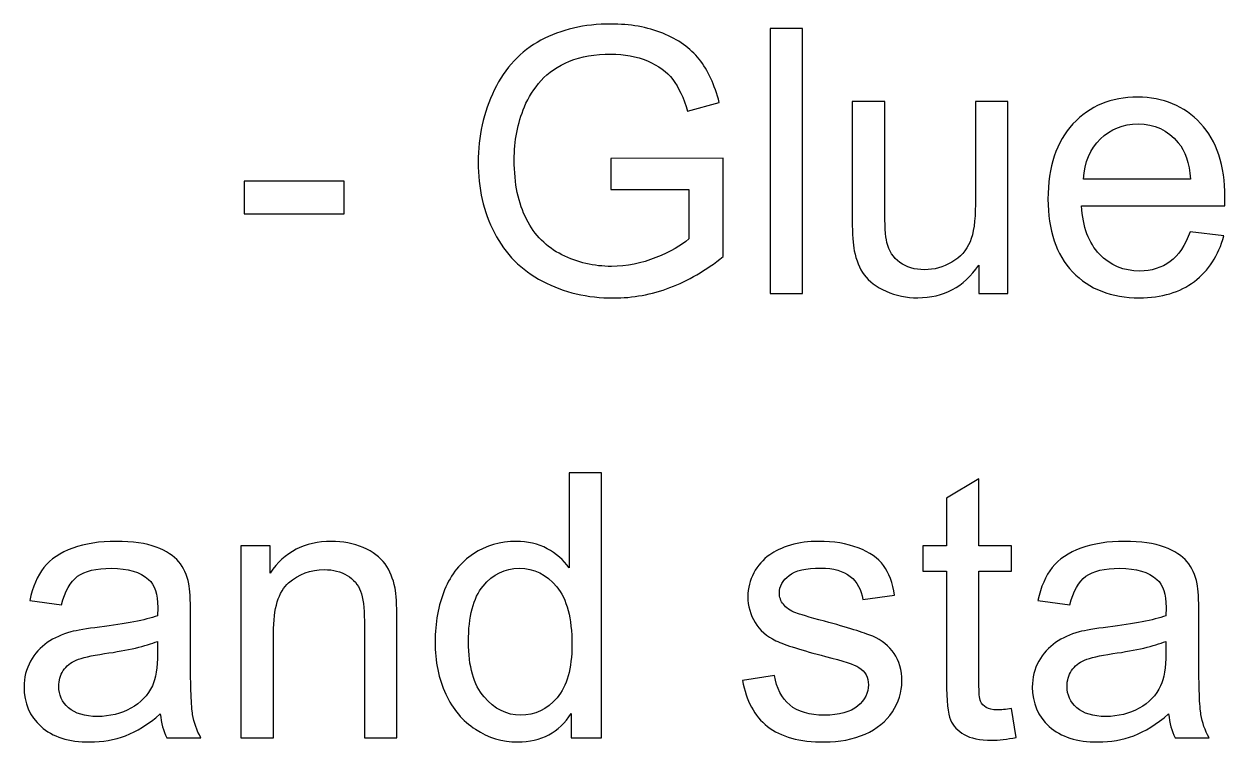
# Model space of a CAD drawing. Header units: centimetres. Extents: x -233 to -82, y 123 to 153.
# Drawn here: x -169.544 to -168.4, y 147.439 to 148.123 of the extents above; entities that cross this region are included whole.
import ezdxf

# ---------------------------------------------------------------- set-up
doc = ezdxf.new("R2010")
doc.units = ezdxf.units.CM
doc.header["$MEASUREMENT"] = 0
doc.layers.add('layer 1', color=7, linetype='Continuous')

msp = doc.modelspace()

# ---------------------------------------------------------------- linework, layer by layer
at = {"layer": 'layer 1'}
for points, knots in [([(-168.98497, 147.96495), (-168.98497, 147.96495), (-168.98497, 147.99465), (-168.98497, 147.99465), (-168.98497, 147.99465), (-168.98497, 147.99465), (-168.87797, 147.99475), (-168.87797, 147.99475), (-168.87797, 147.99475), (-168.87797, 147.99475), (-168.87797, 147.90105), (-168.87797, 147.90105), (-168.87797, 147.90105), (-168.89447, 147.88795), (-168.91137, 147.87815), (-168.92877, 147.87155), (-168.92877, 147.87155), (-168.94627, 147.86495), (-168.96417, 147.86165), (-168.98257, 147.86165), (-168.98257, 147.86165), (-169.00737, 147.86165), (-169.02987, 147.86695), (-169.05017, 147.87765), (-169.05017, 147.87765), (-169.07047, 147.88825), (-169.08577, 147.90355), (-169.09607, 147.92365), (-169.09607, 147.92365), (-169.10637, 147.94375), (-169.11157, 147.96615), (-169.11157, 147.99105), (-169.11157, 147.99105), (-169.11157, 148.01555), (-169.10647, 148.03855), (-169.09617, 148.05985), (-169.09617, 148.05985), (-169.08587, 148.08115), (-169.07107, 148.09695), (-169.05177, 148.10725), (-169.05177, 148.10725), (-169.03247, 148.11755), (-169.01027, 148.12275), (-168.98517, 148.12275), (-168.98517, 148.12275), (-168.96687, 148.12275), (-168.95037, 148.11985), (-168.93557, 148.11395), (-168.93557, 148.11395), (-168.92087, 148.10805), (-168.90927, 148.09975), (-168.90087, 148.08925), (-168.90087, 148.08925), (-168.89257, 148.07865), (-168.88617, 148.06485), (-168.88177, 148.04785), (-168.88177, 148.04785), (-168.88177, 148.04785), (-168.91197, 148.03955), (-168.91197, 148.03955), (-168.91197, 148.03955), (-168.91577, 148.05245), (-168.92047, 148.06255), (-168.92607, 148.06995), (-168.92607, 148.06995), (-168.93167, 148.07725), (-168.93967, 148.08315), (-168.95017, 148.08755), (-168.95017, 148.08755), (-168.96067, 148.09195), (-168.97227, 148.09415), (-168.98497, 148.09415), (-168.98497, 148.09415), (-169.00027, 148.09415), (-169.01347, 148.09185), (-169.02457, 148.08725), (-169.02457, 148.08725), (-169.03567, 148.08255), (-169.04467, 148.07645), (-169.05147, 148.06885), (-169.05147, 148.06885), (-169.05837, 148.06125), (-169.06367, 148.05295), (-169.06747, 148.04385), (-169.06747, 148.04385), (-169.07397, 148.02825), (-169.07717, 148.01135), (-169.07717, 147.99305), (-169.07717, 147.99305), (-169.07717, 147.97055), (-169.07327, 147.95175), (-169.06547, 147.93665), (-169.06547, 147.93665), (-169.05777, 147.92145), (-169.04647, 147.91015), (-169.03167, 147.90285), (-169.03167, 147.90285), (-169.01687, 147.89545), (-169.00117, 147.89175), (-168.98447, 147.89175), (-168.98447, 147.89175), (-168.96997, 147.89175), (-168.95587, 147.89455), (-168.94207, 147.90015), (-168.94207, 147.90015), (-168.92837, 147.90565), (-168.91787, 147.91165), (-168.91077, 147.91795), (-168.91077, 147.91795), (-168.91077, 147.91795), (-168.91077, 147.96495), (-168.91077, 147.96495), (-168.91077, 147.96495), (-168.91077, 147.96495), (-168.98497, 147.96495), (-168.98497, 147.96495)], [0, 0, 0, 0, 0.0333333, 0.0333333, 0.0333333, 0.0333333, 0.0666667, 0.0666667, 0.0666667, 0.0666667, 0.1, 0.1, 0.1, 0.1, 0.1333333, 0.1333333, 0.1333333, 0.1333333, 0.1666667, 0.1666667, 0.1666667, 0.1666667, 0.2, 0.2, 0.2, 0.2, 0.2333333, 0.2333333, 0.2333333, 0.2333333, 0.2666667, 0.2666667, 0.2666667, 0.2666667, 0.3, 0.3, 0.3, 0.3, 0.3333333, 0.3333333, 0.3333333, 0.3333333, 0.3666667, 0.3666667, 0.3666667, 0.3666667, 0.4, 0.4, 0.4, 0.4, 0.4333333, 0.4333333, 0.4333333, 0.4333333, 0.4666667, 0.4666667, 0.4666667, 0.4666667, 0.5, 0.5, 0.5, 0.5, 0.5333333, 0.5333333, 0.5333333, 0.5333333, 0.5666667, 0.5666667, 0.5666667, 0.5666667, 0.6, 0.6, 0.6, 0.6, 0.6333333, 0.6333333, 0.6333333, 0.6333333, 0.6666667, 0.6666667, 0.6666667, 0.6666667, 0.7, 0.7, 0.7, 0.7, 0.7333333, 0.7333333, 0.7333333, 0.7333333, 0.7666667, 0.7666667, 0.7666667, 0.7666667, 0.8, 0.8, 0.8, 0.8, 0.8333333, 0.8333333, 0.8333333, 0.8333333, 0.8666667, 0.8666667, 0.8666667, 0.8666667, 0.9, 0.9, 0.9, 0.9, 0.9333333, 0.9333333, 0.9333333, 0.9333333, 1, 1, 1, 1]), ([(-168.83337, 147.86595), (-168.83337, 147.86595), (-168.83337, 148.11845), (-168.83337, 148.11845), (-168.83337, 148.11845), (-168.83337, 148.11845), (-168.80237, 148.11845), (-168.80237, 148.11845), (-168.80237, 148.11845), (-168.80237, 148.11845), (-168.80237, 147.86595), (-168.80237, 147.86595), (-168.80237, 147.86595), (-168.80237, 147.86595), (-168.83337, 147.86595), (-168.83337, 147.86595)], [0, 0, 0, 0, 0.2, 0.2, 0.2, 0.2, 0.4, 0.4, 0.4, 0.4, 0.6, 0.6, 0.6, 0.6, 1, 1, 1, 1]), ([(-168.63447, 147.86595), (-168.63447, 147.86595), (-168.63447, 147.89285), (-168.63447, 147.89285), (-168.63447, 147.89285), (-168.64867, 147.87215), (-168.66797, 147.86185), (-168.69247, 147.86185), (-168.69247, 147.86185), (-168.70327, 147.86185), (-168.71337, 147.86395), (-168.72267, 147.86805), (-168.72267, 147.86805), (-168.73207, 147.87215), (-168.73907, 147.87735), (-168.74357, 147.88365), (-168.74357, 147.88365), (-168.74807, 147.88985), (-168.75127, 147.89755), (-168.75307, 147.90665), (-168.75307, 147.90665), (-168.75437, 147.91275), (-168.75497, 147.92235), (-168.75497, 147.93555), (-168.75497, 147.93555), (-168.75497, 147.93555), (-168.75497, 148.04885), (-168.75497, 148.04885), (-168.75497, 148.04885), (-168.75497, 148.04885), (-168.72397, 148.04885), (-168.72397, 148.04885), (-168.72397, 148.04885), (-168.72397, 148.04885), (-168.72397, 147.94745), (-168.72397, 147.94745), (-168.72397, 147.94745), (-168.72397, 147.93125), (-168.72337, 147.92035), (-168.72207, 147.91465), (-168.72207, 147.91465), (-168.72017, 147.90655), (-168.71597, 147.90015), (-168.70967, 147.89555), (-168.70967, 147.89555), (-168.70337, 147.89085), (-168.69557, 147.88855), (-168.68627, 147.88855), (-168.68627, 147.88855), (-168.67697, 147.88855), (-168.66827, 147.89095), (-168.66007, 147.89575), (-168.66007, 147.89575), (-168.65197, 147.90045), (-168.64617, 147.90695), (-168.64277, 147.91515), (-168.64277, 147.91515), (-168.63937, 147.92335), (-168.63767, 147.93525), (-168.63767, 147.95085), (-168.63767, 147.95085), (-168.63767, 147.95085), (-168.63767, 148.04885), (-168.63767, 148.04885), (-168.63767, 148.04885), (-168.63767, 148.04885), (-168.60667, 148.04885), (-168.60667, 148.04885), (-168.60667, 148.04885), (-168.60667, 148.04885), (-168.60667, 147.86595), (-168.60667, 147.86595), (-168.60667, 147.86595), (-168.60667, 147.86595), (-168.63447, 147.86595), (-168.63447, 147.86595)], [0, 0, 0, 0, 0.05, 0.05, 0.05, 0.05, 0.1, 0.1, 0.1, 0.1, 0.15, 0.15, 0.15, 0.15, 0.2, 0.2, 0.2, 0.2, 0.25, 0.25, 0.25, 0.25, 0.3, 0.3, 0.3, 0.3, 0.35, 0.35, 0.35, 0.35, 0.4, 0.4, 0.4, 0.4, 0.45, 0.45, 0.45, 0.45, 0.5, 0.5, 0.5, 0.5, 0.55, 0.55, 0.55, 0.55, 0.6, 0.6, 0.6, 0.6, 0.65, 0.65, 0.65, 0.65, 0.7, 0.7, 0.7, 0.7, 0.75, 0.75, 0.75, 0.75, 0.8, 0.8, 0.8, 0.8, 0.85, 0.85, 0.85, 0.85, 0.9, 0.9, 0.9, 0.9, 1, 1, 1, 1]), ([(-168.43287, 147.92485), (-168.43287, 147.92485), (-168.40087, 147.92085), (-168.40087, 147.92085), (-168.40087, 147.92085), (-168.40597, 147.90215), (-168.41527, 147.88765), (-168.42897, 147.87735), (-168.42897, 147.87735), (-168.44267, 147.86705), (-168.46007, 147.86185), (-168.48127, 147.86185), (-168.48127, 147.86185), (-168.50807, 147.86185), (-168.52927, 147.87005), (-168.54497, 147.88655), (-168.54497, 147.88655), (-168.56067, 147.90305), (-168.56847, 147.92615), (-168.56847, 147.95585), (-168.56847, 147.95585), (-168.56847, 147.98665), (-168.56057, 148.01055), (-168.54467, 148.02755), (-168.54467, 148.02755), (-168.52877, 148.04455), (-168.50827, 148.05305), (-168.48297, 148.05305), (-168.48297, 148.05305), (-168.45857, 148.05305), (-168.43857, 148.04475), (-168.42307, 148.02805), (-168.42307, 148.02805), (-168.40757, 148.01135), (-168.39977, 147.98795), (-168.39977, 147.95775), (-168.39977, 147.95775), (-168.39977, 147.95595), (-168.39987, 147.95315), (-168.39997, 147.94945), (-168.39997, 147.94945), (-168.39997, 147.94945), (-168.53637, 147.94945), (-168.53637, 147.94945), (-168.53637, 147.94945), (-168.53527, 147.92935), (-168.52957, 147.91405), (-168.51937, 147.90335), (-168.51937, 147.90335), (-168.50917, 147.89265), (-168.49637, 147.88735), (-168.48107, 147.88735), (-168.48107, 147.88735), (-168.46977, 147.88735), (-168.46007, 147.89035), (-168.45197, 147.89635), (-168.45197, 147.89635), (-168.44397, 147.90225), (-168.43757, 147.91175), (-168.43287, 147.92485)], [0, 0, 0, 0, 0.0625, 0.0625, 0.0625, 0.0625, 0.125, 0.125, 0.125, 0.125, 0.1875, 0.1875, 0.1875, 0.1875, 0.25, 0.25, 0.25, 0.25, 0.3125, 0.3125, 0.3125, 0.3125, 0.375, 0.375, 0.375, 0.375, 0.4375, 0.4375, 0.4375, 0.4375, 0.5, 0.5, 0.5, 0.5, 0.5625, 0.5625, 0.5625, 0.5625, 0.625, 0.625, 0.625, 0.625, 0.6875, 0.6875, 0.6875, 0.6875, 0.75, 0.75, 0.75, 0.75, 0.8125, 0.8125, 0.8125, 0.8125, 0.875, 0.875, 0.875, 0.875, 1, 1, 1, 1]), ([(-168.53467, 147.97495), (-168.53467, 147.97495), (-168.43257, 147.97495), (-168.43257, 147.97495), (-168.43257, 147.97495), (-168.43387, 147.99035), (-168.43777, 148.00195), (-168.44427, 148.00965), (-168.44427, 148.00965), (-168.45417, 148.02155), (-168.46697, 148.02755), (-168.48267, 148.02755), (-168.48267, 148.02755), (-168.49697, 148.02755), (-168.50887, 148.02275), (-168.51857, 148.01325), (-168.51857, 148.01325), (-168.52827, 148.00375), (-168.53367, 147.99095), (-168.53467, 147.97495)], [0, 0, 0, 0, 0.1666667, 0.1666667, 0.1666667, 0.1666667, 0.3333333, 0.3333333, 0.3333333, 0.3333333, 0.5, 0.5, 0.5, 0.5, 0.6666667, 0.6666667, 0.6666667, 0.6666667, 1, 1, 1, 1]), ([(-169.33467, 147.94175), (-169.33467, 147.94175), (-169.33467, 147.97295), (-169.33467, 147.97295), (-169.33467, 147.97295), (-169.33467, 147.97295), (-169.23937, 147.97295), (-169.23937, 147.97295), (-169.23937, 147.97295), (-169.23937, 147.97295), (-169.23937, 147.94175), (-169.23937, 147.94175), (-169.23937, 147.94175), (-169.23937, 147.94175), (-169.33467, 147.94175), (-169.33467, 147.94175)], [0, 0, 0, 0, 0.2, 0.2, 0.2, 0.2, 0.4, 0.4, 0.4, 0.4, 0.6, 0.6, 0.6, 0.6, 1, 1, 1, 1]), ([(-169.0228, 147.44261), (-169.0228, 147.44261), (-169.0228, 147.46571), (-169.0228, 147.46571), (-169.0228, 147.46571), (-169.0344, 147.44761), (-169.0514, 147.43851), (-169.0739, 147.43851), (-169.0739, 147.43851), (-169.0885, 147.43851), (-169.1019, 147.44251), (-169.1141, 147.45061), (-169.1141, 147.45061), (-169.1264, 147.45861), (-169.1358, 147.46981), (-169.1425, 147.48421), (-169.1425, 147.48421), (-169.1492, 147.49861), (-169.1526, 147.51521), (-169.1526, 147.53391), (-169.1526, 147.53391), (-169.1526, 147.55221), (-169.1496, 147.56871), (-169.1435, 147.58361), (-169.1435, 147.58361), (-169.1374, 147.59851), (-169.1283, 147.60991), (-169.1161, 147.61781), (-169.1161, 147.61781), (-169.104, 147.62571), (-169.0904, 147.62971), (-169.0753, 147.62971), (-169.0753, 147.62971), (-169.0643, 147.62971), (-169.0545, 147.62741), (-169.0458, 147.62271), (-169.0458, 147.62271), (-169.0372, 147.61801), (-169.0302, 147.61201), (-169.0248, 147.60451), (-169.0248, 147.60451), (-169.0248, 147.60451), (-169.0248, 147.69511), (-169.0248, 147.69511), (-169.0248, 147.69511), (-169.0248, 147.69511), (-168.994, 147.69511), (-168.994, 147.69511), (-168.994, 147.69511), (-168.994, 147.69511), (-168.994, 147.44261), (-168.994, 147.44261), (-168.994, 147.44261), (-168.994, 147.44261), (-169.0228, 147.44261), (-169.0228, 147.44261)], [0, 0, 0, 0, 0.0666667, 0.0666667, 0.0666667, 0.0666667, 0.1333333, 0.1333333, 0.1333333, 0.1333333, 0.2, 0.2, 0.2, 0.2, 0.2666667, 0.2666667, 0.2666667, 0.2666667, 0.3333333, 0.3333333, 0.3333333, 0.3333333, 0.4, 0.4, 0.4, 0.4, 0.4666667, 0.4666667, 0.4666667, 0.4666667, 0.5333333, 0.5333333, 0.5333333, 0.5333333, 0.6, 0.6, 0.6, 0.6, 0.6666667, 0.6666667, 0.6666667, 0.6666667, 0.7333333, 0.7333333, 0.7333333, 0.7333333, 0.8, 0.8, 0.8, 0.8, 0.8666667, 0.8666667, 0.8666667, 0.8666667, 1, 1, 1, 1]), ([(-168.6031, 147.47031), (-168.6031, 147.47031), (-168.5987, 147.44291), (-168.5987, 147.44291), (-168.5987, 147.44291), (-168.6074, 147.44111), (-168.6152, 147.44021), (-168.6221, 147.44021), (-168.6221, 147.44021), (-168.6334, 147.44021), (-168.6421, 147.44201), (-168.6483, 147.44561), (-168.6483, 147.44561), (-168.6545, 147.44911), (-168.6589, 147.45381), (-168.6614, 147.45961), (-168.6614, 147.45961), (-168.6639, 147.46541), (-168.6652, 147.47761), (-168.6652, 147.49621), (-168.6652, 147.49621), (-168.6652, 147.49621), (-168.6652, 147.60141), (-168.6652, 147.60141), (-168.6652, 147.60141), (-168.6652, 147.60141), (-168.6879, 147.60141), (-168.6879, 147.60141), (-168.6879, 147.60141), (-168.6879, 147.60141), (-168.6879, 147.62551), (-168.6879, 147.62551), (-168.6879, 147.62551), (-168.6879, 147.62551), (-168.6652, 147.62551), (-168.6652, 147.62551), (-168.6652, 147.62551), (-168.6652, 147.62551), (-168.6652, 147.67081), (-168.6652, 147.67081), (-168.6652, 147.67081), (-168.6652, 147.67081), (-168.6343, 147.68941), (-168.6343, 147.68941), (-168.6343, 147.68941), (-168.6343, 147.68941), (-168.6343, 147.62551), (-168.6343, 147.62551), (-168.6343, 147.62551), (-168.6343, 147.62551), (-168.6031, 147.62551), (-168.6031, 147.62551), (-168.6031, 147.62551), (-168.6031, 147.62551), (-168.6031, 147.60141), (-168.6031, 147.60141), (-168.6031, 147.60141), (-168.6031, 147.60141), (-168.6343, 147.60141), (-168.6343, 147.60141), (-168.6343, 147.60141), (-168.6343, 147.60141), (-168.6343, 147.49441), (-168.6343, 147.49441), (-168.6343, 147.49441), (-168.6343, 147.48561), (-168.6338, 147.47991), (-168.6327, 147.47741), (-168.6327, 147.47741), (-168.6316, 147.47491), (-168.6298, 147.47291), (-168.6273, 147.47141), (-168.6273, 147.47141), (-168.6248, 147.46991), (-168.6213, 147.46911), (-168.6168, 147.46911), (-168.6168, 147.46911), (-168.6133, 147.46911), (-168.6088, 147.46951), (-168.6031, 147.47031)], [0, 0, 0, 0, 0.047619, 0.047619, 0.047619, 0.047619, 0.0952381, 0.0952381, 0.0952381, 0.0952381, 0.1428571, 0.1428571, 0.1428571, 0.1428571, 0.1904762, 0.1904762, 0.1904762, 0.1904762, 0.2380952, 0.2380952, 0.2380952, 0.2380952, 0.2857143, 0.2857143, 0.2857143, 0.2857143, 0.3333333, 0.3333333, 0.3333333, 0.3333333, 0.3809524, 0.3809524, 0.3809524, 0.3809524, 0.4285714, 0.4285714, 0.4285714, 0.4285714, 0.4761905, 0.4761905, 0.4761905, 0.4761905, 0.5238095, 0.5238095, 0.5238095, 0.5238095, 0.5714286, 0.5714286, 0.5714286, 0.5714286, 0.6190476, 0.6190476, 0.6190476, 0.6190476, 0.6666667, 0.6666667, 0.6666667, 0.6666667, 0.7142857, 0.7142857, 0.7142857, 0.7142857, 0.7619048, 0.7619048, 0.7619048, 0.7619048, 0.8095238, 0.8095238, 0.8095238, 0.8095238, 0.8571429, 0.8571429, 0.8571429, 0.8571429, 0.9047619, 0.9047619, 0.9047619, 0.9047619, 1, 1, 1, 1]), ([(-169.4145, 147.46521), (-169.426, 147.45541), (-169.437, 147.44851), (-169.4476, 147.44451), (-169.4476, 147.44451), (-169.4583, 147.44051), (-169.4697, 147.43851), (-169.4818, 147.43851), (-169.4818, 147.43851), (-169.5019, 147.43851), (-169.5174, 147.44341), (-169.5282, 147.45321), (-169.5282, 147.45321), (-169.539, 147.46301), (-169.5444, 147.47551), (-169.5444, 147.49081), (-169.5444, 147.49081), (-169.5444, 147.49981), (-169.5423, 147.50801), (-169.5382, 147.51541), (-169.5382, 147.51541), (-169.5341, 147.52281), (-169.5288, 147.52871), (-169.5222, 147.53321), (-169.5222, 147.53321), (-169.5156, 147.53771), (-169.5082, 147.54111), (-169.4999, 147.54341), (-169.4999, 147.54341), (-169.4938, 147.54501), (-169.4847, 147.54651), (-169.4724, 147.54801), (-169.4724, 147.54801), (-169.4473, 147.55101), (-169.4289, 147.55461), (-169.4171, 147.55871), (-169.4171, 147.55871), (-169.417, 147.56301), (-169.4169, 147.56571), (-169.4169, 147.56681), (-169.4169, 147.56681), (-169.4169, 147.57941), (-169.4198, 147.58831), (-169.4257, 147.59351), (-169.4257, 147.59351), (-169.4336, 147.60051), (-169.4454, 147.60401), (-169.461, 147.60401), (-169.461, 147.60401), (-169.4756, 147.60401), (-169.4864, 147.60151), (-169.4933, 147.59641), (-169.4933, 147.59641), (-169.5002, 147.59131), (-169.5054, 147.58221), (-169.5087, 147.56921), (-169.5087, 147.56921), (-169.5087, 147.56921), (-169.539, 147.57331), (-169.539, 147.57331), (-169.539, 147.57331), (-169.5363, 147.58631), (-169.5317, 147.59681), (-169.5254, 147.60481), (-169.5254, 147.60481), (-169.5191, 147.61271), (-169.5099, 147.61891), (-169.498, 147.62321), (-169.498, 147.62321), (-169.4861, 147.62751), (-169.4722, 147.62971), (-169.4565, 147.62971), (-169.4565, 147.62971), (-169.4409, 147.62971), (-169.4282, 147.62791), (-169.4184, 147.62421), (-169.4184, 147.62421), (-169.4087, 147.62051), (-169.4015, 147.61581), (-169.3969, 147.61031), (-169.3969, 147.61031), (-169.3923, 147.60471), (-169.3891, 147.59771), (-169.3873, 147.58921), (-169.3873, 147.58921), (-169.3862, 147.58391), (-169.3857, 147.57441), (-169.3857, 147.56061), (-169.3857, 147.56061), (-169.3857, 147.56061), (-169.3857, 147.51931), (-169.3857, 147.51931), (-169.3857, 147.51931), (-169.3857, 147.49041), (-169.385, 147.47221), (-169.3837, 147.46461), (-169.3837, 147.46461), (-169.3824, 147.45691), (-169.3798, 147.44961), (-169.3759, 147.44261), (-169.3759, 147.44261), (-169.3759, 147.44261), (-169.4083, 147.44261), (-169.4083, 147.44261), (-169.4083, 147.44261), (-169.4115, 147.44901), (-169.4136, 147.45651), (-169.4145, 147.46521)], [0, 0, 0, 0, 0.0357143, 0.0357143, 0.0357143, 0.0357143, 0.0714286, 0.0714286, 0.0714286, 0.0714286, 0.1071429, 0.1071429, 0.1071429, 0.1071429, 0.1428571, 0.1428571, 0.1428571, 0.1428571, 0.1785714, 0.1785714, 0.1785714, 0.1785714, 0.2142857, 0.2142857, 0.2142857, 0.2142857, 0.25, 0.25, 0.25, 0.25, 0.2857143, 0.2857143, 0.2857143, 0.2857143, 0.3214286, 0.3214286, 0.3214286, 0.3214286, 0.3571429, 0.3571429, 0.3571429, 0.3571429, 0.3928571, 0.3928571, 0.3928571, 0.3928571, 0.4285714, 0.4285714, 0.4285714, 0.4285714, 0.4642857, 0.4642857, 0.4642857, 0.4642857, 0.5, 0.5, 0.5, 0.5, 0.5357143, 0.5357143, 0.5357143, 0.5357143, 0.5714286, 0.5714286, 0.5714286, 0.5714286, 0.6071429, 0.6071429, 0.6071429, 0.6071429, 0.6428571, 0.6428571, 0.6428571, 0.6428571, 0.6785714, 0.6785714, 0.6785714, 0.6785714, 0.7142857, 0.7142857, 0.7142857, 0.7142857, 0.75, 0.75, 0.75, 0.75, 0.7857143, 0.7857143, 0.7857143, 0.7857143, 0.8214286, 0.8214286, 0.8214286, 0.8214286, 0.8571429, 0.8571429, 0.8571429, 0.8571429, 0.8928571, 0.8928571, 0.8928571, 0.8928571, 0.9285714, 0.9285714, 0.9285714, 0.9285714, 1, 1, 1, 1]), ([(-169.3376, 147.44261), (-169.3376, 147.44261), (-169.3376, 147.62551), (-169.3376, 147.62551), (-169.3376, 147.62551), (-169.3376, 147.62551), (-169.3097, 147.62551), (-169.3097, 147.62551), (-169.3097, 147.62551), (-169.3097, 147.62551), (-169.3097, 147.59951), (-169.3097, 147.59951), (-169.3097, 147.59951), (-169.2963, 147.61961), (-169.2769, 147.62971), (-169.2515, 147.62971), (-169.2515, 147.62971), (-169.2405, 147.62971), (-169.2304, 147.62771), (-169.2211, 147.62381), (-169.2211, 147.62381), (-169.2118, 147.61981), (-169.2049, 147.61461), (-169.2003, 147.60821), (-169.2003, 147.60821), (-169.1958, 147.60171), (-169.1926, 147.59411), (-169.1907, 147.58521), (-169.1907, 147.58521), (-169.1896, 147.57951), (-169.189, 147.56941), (-169.189, 147.55511), (-169.189, 147.55511), (-169.189, 147.55511), (-169.189, 147.44261), (-169.189, 147.44261), (-169.189, 147.44261), (-169.189, 147.44261), (-169.22, 147.44261), (-169.22, 147.44261), (-169.22, 147.44261), (-169.22, 147.44261), (-169.22, 147.55391), (-169.22, 147.55391), (-169.22, 147.55391), (-169.22, 147.56651), (-169.2212, 147.57591), (-169.2236, 147.58221), (-169.2236, 147.58221), (-169.226, 147.58851), (-169.2303, 147.59351), (-169.2364, 147.59721), (-169.2364, 147.59721), (-169.2426, 147.60091), (-169.2498, 147.60281), (-169.2581, 147.60281), (-169.2581, 147.60281), (-169.2713, 147.60281), (-169.2827, 147.59861), (-169.2922, 147.59021), (-169.2922, 147.59021), (-169.3018, 147.58181), (-169.3066, 147.56591), (-169.3066, 147.54251), (-169.3066, 147.54251), (-169.3066, 147.54251), (-169.3066, 147.44261), (-169.3066, 147.44261), (-169.3066, 147.44261), (-169.3066, 147.44261), (-169.3376, 147.44261), (-169.3376, 147.44261)], [0, 0, 0, 0, 0.0526316, 0.0526316, 0.0526316, 0.0526316, 0.1052632, 0.1052632, 0.1052632, 0.1052632, 0.1578947, 0.1578947, 0.1578947, 0.1578947, 0.2105263, 0.2105263, 0.2105263, 0.2105263, 0.2631579, 0.2631579, 0.2631579, 0.2631579, 0.3157895, 0.3157895, 0.3157895, 0.3157895, 0.3684211, 0.3684211, 0.3684211, 0.3684211, 0.4210526, 0.4210526, 0.4210526, 0.4210526, 0.4736842, 0.4736842, 0.4736842, 0.4736842, 0.5263158, 0.5263158, 0.5263158, 0.5263158, 0.5789474, 0.5789474, 0.5789474, 0.5789474, 0.6315789, 0.6315789, 0.6315789, 0.6315789, 0.6842105, 0.6842105, 0.6842105, 0.6842105, 0.7368421, 0.7368421, 0.7368421, 0.7368421, 0.7894737, 0.7894737, 0.7894737, 0.7894737, 0.8421053, 0.8421053, 0.8421053, 0.8421053, 0.8947368, 0.8947368, 0.8947368, 0.8947368, 1, 1, 1, 1]), ([(-168.8596, 147.49721), (-168.8596, 147.49721), (-168.829, 147.50201), (-168.829, 147.50201), (-168.829, 147.50201), (-168.8273, 147.48971), (-168.8225, 147.48031), (-168.8146, 147.47381), (-168.8146, 147.47381), (-168.8067, 147.46731), (-168.7957, 147.46401), (-168.7816, 147.46401), (-168.7816, 147.46401), (-168.7674, 147.46401), (-168.7568, 147.46691), (-168.7499, 147.47271), (-168.7499, 147.47271), (-168.743, 147.47851), (-168.7396, 147.48531), (-168.7396, 147.49311), (-168.7396, 147.49311), (-168.7396, 147.50011), (-168.7426, 147.50561), (-168.7487, 147.50961), (-168.7487, 147.50961), (-168.753, 147.51231), (-168.7635, 147.51581), (-168.7804, 147.52011), (-168.7804, 147.52011), (-168.8031, 147.52581), (-168.8189, 147.53081), (-168.8277, 147.53501), (-168.8277, 147.53501), (-168.8365, 147.53921), (-168.8432, 147.54501), (-168.8477, 147.55241), (-168.8477, 147.55241), (-168.8522, 147.55981), (-168.8545, 147.56801), (-168.8545, 147.57701), (-168.8545, 147.57701), (-168.8545, 147.58511), (-168.8526, 147.59271), (-168.8489, 147.59961), (-168.8489, 147.59961), (-168.8452, 147.60651), (-168.8401, 147.61231), (-168.8336, 147.61691), (-168.8336, 147.61691), (-168.8288, 147.62051), (-168.8222, 147.62351), (-168.8139, 147.62601), (-168.8139, 147.62601), (-168.8056, 147.62851), (-168.7966, 147.62971), (-168.7871, 147.62971), (-168.7871, 147.62971), (-168.7728, 147.62971), (-168.7602, 147.62761), (-168.7493, 147.62351), (-168.7493, 147.62351), (-168.7384, 147.61941), (-168.7304, 147.61381), (-168.7252, 147.60671), (-168.7252, 147.60671), (-168.7201, 147.59961), (-168.7165, 147.59021), (-168.7146, 147.57831), (-168.7146, 147.57831), (-168.7146, 147.57831), (-168.7449, 147.57421), (-168.7449, 147.57421), (-168.7449, 147.57421), (-168.7463, 147.58361), (-168.7503, 147.59101), (-168.7569, 147.59631), (-168.7569, 147.59631), (-168.7635, 147.60161), (-168.7728, 147.60421), (-168.7849, 147.60421), (-168.7849, 147.60421), (-168.7991, 147.60421), (-168.8092, 147.60191), (-168.8153, 147.59721), (-168.8153, 147.59721), (-168.8214, 147.59251), (-168.8245, 147.58691), (-168.8245, 147.58061), (-168.8245, 147.58061), (-168.8245, 147.57651), (-168.8232, 147.57291), (-168.8207, 147.56971), (-168.8207, 147.56971), (-168.8182, 147.56641), (-168.8142, 147.56361), (-168.8088, 147.56151), (-168.8088, 147.56151), (-168.8057, 147.56031), (-168.7966, 147.55761), (-168.7814, 147.55351), (-168.7814, 147.55351), (-168.7595, 147.54761), (-168.7442, 147.54291), (-168.7355, 147.53921), (-168.7355, 147.53921), (-168.7268, 147.53551), (-168.72, 147.53001), (-168.7151, 147.52291), (-168.7151, 147.52291), (-168.7102, 147.51581), (-168.7077, 147.50691), (-168.7077, 147.49631), (-168.7077, 147.49631), (-168.7077, 147.48601), (-168.7107, 147.47631), (-168.7167, 147.46721), (-168.7167, 147.46721), (-168.7228, 147.45811), (-168.7315, 147.45101), (-168.7428, 147.44601), (-168.7428, 147.44601), (-168.7542, 147.44101), (-168.7671, 147.43851), (-168.7814, 147.43851), (-168.7814, 147.43851), (-168.8052, 147.43851), (-168.8233, 147.44341), (-168.8358, 147.45331), (-168.8358, 147.45331), (-168.8483, 147.46321), (-168.8562, 147.47781), (-168.8596, 147.49721)], [0, 0, 0, 0, 0.0294118, 0.0294118, 0.0294118, 0.0294118, 0.0588235, 0.0588235, 0.0588235, 0.0588235, 0.0882353, 0.0882353, 0.0882353, 0.0882353, 0.1176471, 0.1176471, 0.1176471, 0.1176471, 0.1470588, 0.1470588, 0.1470588, 0.1470588, 0.1764706, 0.1764706, 0.1764706, 0.1764706, 0.2058824, 0.2058824, 0.2058824, 0.2058824, 0.2352941, 0.2352941, 0.2352941, 0.2352941, 0.2647059, 0.2647059, 0.2647059, 0.2647059, 0.2941176, 0.2941176, 0.2941176, 0.2941176, 0.3235294, 0.3235294, 0.3235294, 0.3235294, 0.3529412, 0.3529412, 0.3529412, 0.3529412, 0.3823529, 0.3823529, 0.3823529, 0.3823529, 0.4117647, 0.4117647, 0.4117647, 0.4117647, 0.4411765, 0.4411765, 0.4411765, 0.4411765, 0.4705882, 0.4705882, 0.4705882, 0.4705882, 0.5, 0.5, 0.5, 0.5, 0.5294118, 0.5294118, 0.5294118, 0.5294118, 0.5588235, 0.5588235, 0.5588235, 0.5588235, 0.5882353, 0.5882353, 0.5882353, 0.5882353, 0.6176471, 0.6176471, 0.6176471, 0.6176471, 0.6470588, 0.6470588, 0.6470588, 0.6470588, 0.6764706, 0.6764706, 0.6764706, 0.6764706, 0.7058824, 0.7058824, 0.7058824, 0.7058824, 0.7352941, 0.7352941, 0.7352941, 0.7352941, 0.7647059, 0.7647059, 0.7647059, 0.7647059, 0.7941176, 0.7941176, 0.7941176, 0.7941176, 0.8235294, 0.8235294, 0.8235294, 0.8235294, 0.8529412, 0.8529412, 0.8529412, 0.8529412, 0.8823529, 0.8823529, 0.8823529, 0.8823529, 0.9117647, 0.9117647, 0.9117647, 0.9117647, 0.9411765, 0.9411765, 0.9411765, 0.9411765, 1, 1, 1, 1]), ([(-168.4535, 147.46521), (-168.465, 147.45541), (-168.476, 147.44851), (-168.4866, 147.44451), (-168.4866, 147.44451), (-168.4973, 147.44051), (-168.5087, 147.43851), (-168.5208, 147.43851), (-168.5208, 147.43851), (-168.5409, 147.43851), (-168.5564, 147.44341), (-168.5672, 147.45321), (-168.5672, 147.45321), (-168.578, 147.46301), (-168.5834, 147.47551), (-168.5834, 147.49081), (-168.5834, 147.49081), (-168.5834, 147.49981), (-168.5813, 147.50801), (-168.5772, 147.51541), (-168.5772, 147.51541), (-168.5731, 147.52281), (-168.5678, 147.52871), (-168.5612, 147.53321), (-168.5612, 147.53321), (-168.5546, 147.53771), (-168.5472, 147.54111), (-168.5389, 147.54341), (-168.5389, 147.54341), (-168.5328, 147.54501), (-168.5237, 147.54651), (-168.5114, 147.54801), (-168.5114, 147.54801), (-168.4863, 147.55101), (-168.4679, 147.55461), (-168.4561, 147.55871), (-168.4561, 147.55871), (-168.456, 147.56301), (-168.4559, 147.56571), (-168.4559, 147.56681), (-168.4559, 147.56681), (-168.4559, 147.57941), (-168.4588, 147.58831), (-168.4647, 147.59351), (-168.4647, 147.59351), (-168.4726, 147.60051), (-168.4844, 147.60401), (-168.5, 147.60401), (-168.5, 147.60401), (-168.5146, 147.60401), (-168.5254, 147.60151), (-168.5323, 147.59641), (-168.5323, 147.59641), (-168.5392, 147.59131), (-168.5444, 147.58221), (-168.5477, 147.56921), (-168.5477, 147.56921), (-168.5477, 147.56921), (-168.578, 147.57331), (-168.578, 147.57331), (-168.578, 147.57331), (-168.5753, 147.58631), (-168.5707, 147.59681), (-168.5644, 147.60481), (-168.5644, 147.60481), (-168.5581, 147.61271), (-168.5489, 147.61891), (-168.537, 147.62321), (-168.537, 147.62321), (-168.5251, 147.62751), (-168.5112, 147.62971), (-168.4955, 147.62971), (-168.4955, 147.62971), (-168.4799, 147.62971), (-168.4672, 147.62791), (-168.4574, 147.62421), (-168.4574, 147.62421), (-168.4477, 147.62051), (-168.4405, 147.61581), (-168.4359, 147.61031), (-168.4359, 147.61031), (-168.4313, 147.60471), (-168.4281, 147.59771), (-168.4263, 147.58921), (-168.4263, 147.58921), (-168.4252, 147.58391), (-168.4247, 147.57441), (-168.4247, 147.56061), (-168.4247, 147.56061), (-168.4247, 147.56061), (-168.4247, 147.51931), (-168.4247, 147.51931), (-168.4247, 147.51931), (-168.4247, 147.49041), (-168.424, 147.47221), (-168.4227, 147.46461), (-168.4227, 147.46461), (-168.4214, 147.45691), (-168.4188, 147.44961), (-168.4149, 147.44261), (-168.4149, 147.44261), (-168.4149, 147.44261), (-168.4473, 147.44261), (-168.4473, 147.44261), (-168.4473, 147.44261), (-168.4505, 147.44901), (-168.4526, 147.45651), (-168.4535, 147.46521)], [0, 0, 0, 0, 0.0357143, 0.0357143, 0.0357143, 0.0357143, 0.0714286, 0.0714286, 0.0714286, 0.0714286, 0.1071429, 0.1071429, 0.1071429, 0.1071429, 0.1428571, 0.1428571, 0.1428571, 0.1428571, 0.1785714, 0.1785714, 0.1785714, 0.1785714, 0.2142857, 0.2142857, 0.2142857, 0.2142857, 0.25, 0.25, 0.25, 0.25, 0.2857143, 0.2857143, 0.2857143, 0.2857143, 0.3214286, 0.3214286, 0.3214286, 0.3214286, 0.3571429, 0.3571429, 0.3571429, 0.3571429, 0.3928571, 0.3928571, 0.3928571, 0.3928571, 0.4285714, 0.4285714, 0.4285714, 0.4285714, 0.4642857, 0.4642857, 0.4642857, 0.4642857, 0.5, 0.5, 0.5, 0.5, 0.5357143, 0.5357143, 0.5357143, 0.5357143, 0.5714286, 0.5714286, 0.5714286, 0.5714286, 0.6071429, 0.6071429, 0.6071429, 0.6071429, 0.6428571, 0.6428571, 0.6428571, 0.6428571, 0.6785714, 0.6785714, 0.6785714, 0.6785714, 0.7142857, 0.7142857, 0.7142857, 0.7142857, 0.75, 0.75, 0.75, 0.75, 0.7857143, 0.7857143, 0.7857143, 0.7857143, 0.8214286, 0.8214286, 0.8214286, 0.8214286, 0.8571429, 0.8571429, 0.8571429, 0.8571429, 0.8928571, 0.8928571, 0.8928571, 0.8928571, 0.9285714, 0.9285714, 0.9285714, 0.9285714, 1, 1, 1, 1]), ([(-169.1208, 147.53391), (-169.1208, 147.51051), (-169.1158, 147.49301), (-169.1059, 147.48141), (-169.1059, 147.48141), (-169.096, 147.46981), (-169.0844, 147.46401), (-169.071, 147.46401), (-169.071, 147.46401), (-169.0575, 147.46401), (-169.0459, 147.46951), (-169.0364, 147.48061), (-169.0364, 147.48061), (-169.0269, 147.49171), (-169.0222, 147.50861), (-169.0222, 147.53131), (-169.0222, 147.53131), (-169.0222, 147.55641), (-169.027, 147.57481), (-169.0367, 147.58651), (-169.0367, 147.58651), (-169.0464, 147.59821), (-169.0583, 147.60401), (-169.0724, 147.60401), (-169.0724, 147.60401), (-169.0861, 147.60401), (-169.0976, 147.59841), (-169.1069, 147.58711), (-169.1069, 147.58711), (-169.1162, 147.57581), (-169.1208, 147.55811), (-169.1208, 147.53391)], [0, 0, 0, 0, 0.1111111, 0.1111111, 0.1111111, 0.1111111, 0.2222222, 0.2222222, 0.2222222, 0.2222222, 0.3333333, 0.3333333, 0.3333333, 0.3333333, 0.4444444, 0.4444444, 0.4444444, 0.4444444, 0.5555556, 0.5555556, 0.5555556, 0.5555556, 0.6666667, 0.6666667, 0.6666667, 0.6666667, 0.7777778, 0.7777778, 0.7777778, 0.7777778, 1, 1, 1, 1]), ([(-169.4171, 147.53441), (-169.4283, 147.52981), (-169.4452, 147.52591), (-169.4677, 147.52271), (-169.4677, 147.52271), (-169.4804, 147.52081), (-169.4894, 147.51881), (-169.4947, 147.51651), (-169.4947, 147.51651), (-169.5, 147.51421), (-169.5041, 147.51091), (-169.507, 147.50651), (-169.507, 147.50651), (-169.5099, 147.50201), (-169.5113, 147.49711), (-169.5113, 147.49171), (-169.5113, 147.49171), (-169.5113, 147.48341), (-169.5082, 147.47661), (-169.5019, 147.47111), (-169.5019, 147.47111), (-169.4956, 147.46561), (-169.4865, 147.46281), (-169.4744, 147.46281), (-169.4744, 147.46281), (-169.4625, 147.46281), (-169.4518, 147.46541), (-169.4425, 147.47061), (-169.4425, 147.47061), (-169.4332, 147.47581), (-169.4264, 147.48291), (-169.4221, 147.49201), (-169.4221, 147.49201), (-169.4188, 147.49901), (-169.4171, 147.50931), (-169.4171, 147.52301), (-169.4171, 147.52301), (-169.4171, 147.52301), (-169.4171, 147.53441), (-169.4171, 147.53441)], [0, 0, 0, 0, 0.0909091, 0.0909091, 0.0909091, 0.0909091, 0.1818182, 0.1818182, 0.1818182, 0.1818182, 0.2727273, 0.2727273, 0.2727273, 0.2727273, 0.3636364, 0.3636364, 0.3636364, 0.3636364, 0.4545455, 0.4545455, 0.4545455, 0.4545455, 0.5454545, 0.5454545, 0.5454545, 0.5454545, 0.6363636, 0.6363636, 0.6363636, 0.6363636, 0.7272727, 0.7272727, 0.7272727, 0.7272727, 0.8181818, 0.8181818, 0.8181818, 0.8181818, 1, 1, 1, 1]), ([(-168.4561, 147.53441), (-168.4673, 147.52981), (-168.4842, 147.52591), (-168.5067, 147.52271), (-168.5067, 147.52271), (-168.5194, 147.52081), (-168.5284, 147.51881), (-168.5337, 147.51651), (-168.5337, 147.51651), (-168.539, 147.51421), (-168.5431, 147.51091), (-168.546, 147.50651), (-168.546, 147.50651), (-168.5489, 147.50201), (-168.5503, 147.49711), (-168.5503, 147.49171), (-168.5503, 147.49171), (-168.5503, 147.48341), (-168.5472, 147.47661), (-168.5409, 147.47111), (-168.5409, 147.47111), (-168.5346, 147.46561), (-168.5255, 147.46281), (-168.5134, 147.46281), (-168.5134, 147.46281), (-168.5015, 147.46281), (-168.4908, 147.46541), (-168.4815, 147.47061), (-168.4815, 147.47061), (-168.4722, 147.47581), (-168.4654, 147.48291), (-168.4611, 147.49201), (-168.4611, 147.49201), (-168.4578, 147.49901), (-168.4561, 147.50931), (-168.4561, 147.52301), (-168.4561, 147.52301), (-168.4561, 147.52301), (-168.4561, 147.53441), (-168.4561, 147.53441)], [0, 0, 0, 0, 0.0909091, 0.0909091, 0.0909091, 0.0909091, 0.1818182, 0.1818182, 0.1818182, 0.1818182, 0.2727273, 0.2727273, 0.2727273, 0.2727273, 0.3636364, 0.3636364, 0.3636364, 0.3636364, 0.4545455, 0.4545455, 0.4545455, 0.4545455, 0.5454545, 0.5454545, 0.5454545, 0.5454545, 0.6363636, 0.6363636, 0.6363636, 0.6363636, 0.7272727, 0.7272727, 0.7272727, 0.7272727, 0.8181818, 0.8181818, 0.8181818, 0.8181818, 1, 1, 1, 1])]:
    msp.add_open_spline(points, degree=3, knots=knots, dxfattribs=at)

doc.saveas('drawing.dxf')
